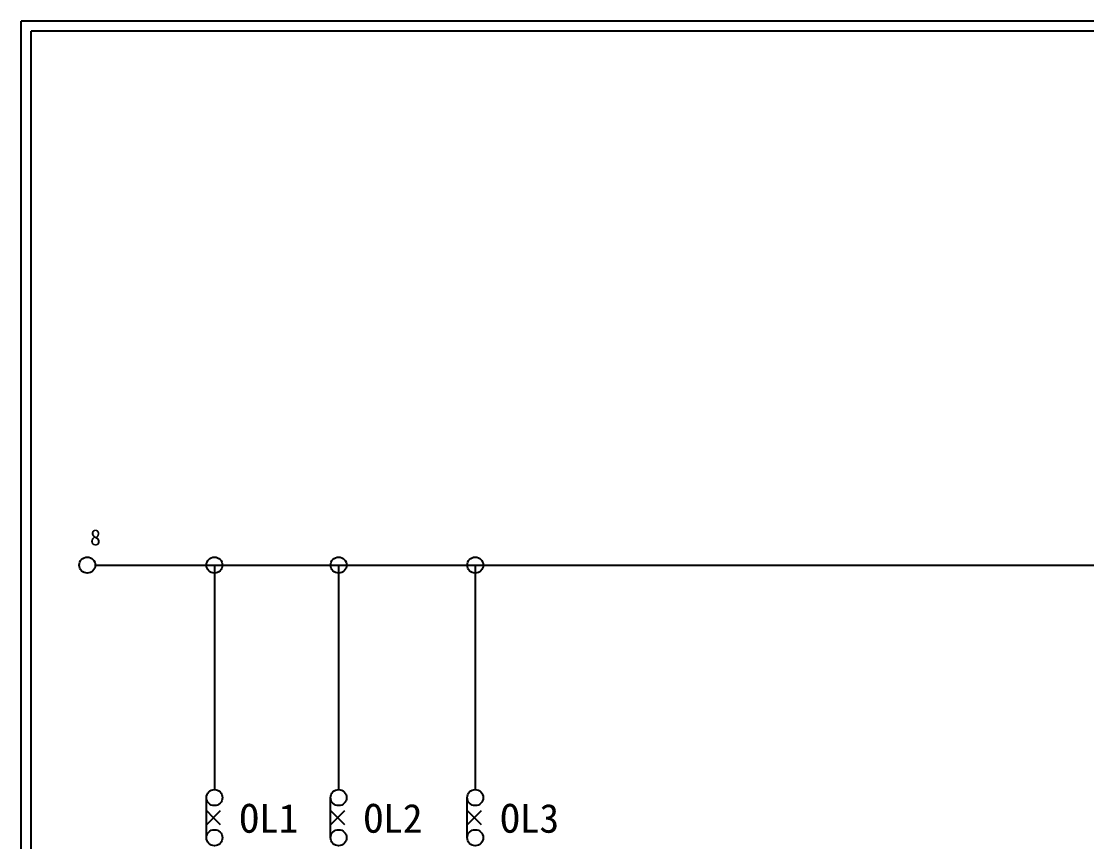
# Model space of a CAD drawing. Extents: x 10 to 297, y 3 to 207.
# Drawn here: x 10 to 142.9, y 104.6 to 207 of the extents above; entities that cross this region are included whole.
import ezdxf

# ---------------------------------------------------------------- set-up
doc = ezdxf.new("R2010")
doc.units = 0
doc.layers.get('0').update_dxf_attribs({"linetype": 'CONTINUOUS'})
doc.layers.add('圖框層', color=7, linetype='CONTINUOUS')
doc.layers.add('標尺寸層', color=3, linetype='CONTINUOUS')
doc.styles.add('STSL', font='kaiu.ttf')

msp = doc.modelspace()

# ---------------------------------------------------------------- linework, layer by layer
for p, q in [((19.23, 139.12), (291.46, 139.12)), ((34.09, 139.12), (34.09, 111.11)), ((49.58, 139.12), (49.58, 111.11)), ((66.62, 139.12), (66.62, 111.11))]:
    msp.add_line(p, q)
at = {"layer": '圖框層', "color": 7}
for p, q in [((297, 206.97), (10, 206.97)), ((10, 3), (10, 206.97)), ((295.75, 205.72), (11.25, 205.72)), ((11.25, 4.25), (11.25, 205.72))]:
    msp.add_line(p, q, dxfattribs=at)
at = {"layer": '標尺寸層', "color": 7}
for p, q in [((33.09, 105.11), (33.09, 110.11)), ((48.58, 105.11), (48.58, 110.11)), ((65.62, 105.11), (65.62, 110.11)), ((33.09, 106.73), (34.86, 108.5)), ((33.97, 107.61), (33.09, 108.5)), ((48.58, 106.73), (50.35, 108.5)), ((49.47, 107.61), (48.58, 108.5)), ((65.62, 106.73), (67.39, 108.5)), ((66.51, 107.61), (65.62, 108.5)), ((34.86, 106.73), (33.97, 107.61)), ((50.35, 106.73), (49.47, 107.61)), ((67.39, 106.73), (66.51, 107.61))]:
    msp.add_line(p, q, dxfattribs=at)
for centre in [(18.23, 139.12), (34.09, 139.12), (49.58, 139.12), (66.62, 139.12), (34.09, 110.11), (49.58, 110.11), (66.62, 110.11), (34.09, 105.11), (49.58, 105.11), (66.62, 105.11)]:
    msp.add_circle(centre, 1, dxfattribs=at)

# ---------------------------------------------------------------- texts
at = {"layer": '圖框層', "color": 4, "style": 'STSL'}
for s, height, p in [('8', 2, (18.57, 141.58)), ('OL1', 3.6, (37.2, 105.73)), ('OL2', 3.6, (52.69, 105.73)), ('OL3', 3.6, (69.73, 105.73))]:
    msp.add_text(s, height=height, dxfattribs=at).set_placement(p)

doc.saveas('drawing.dxf')
